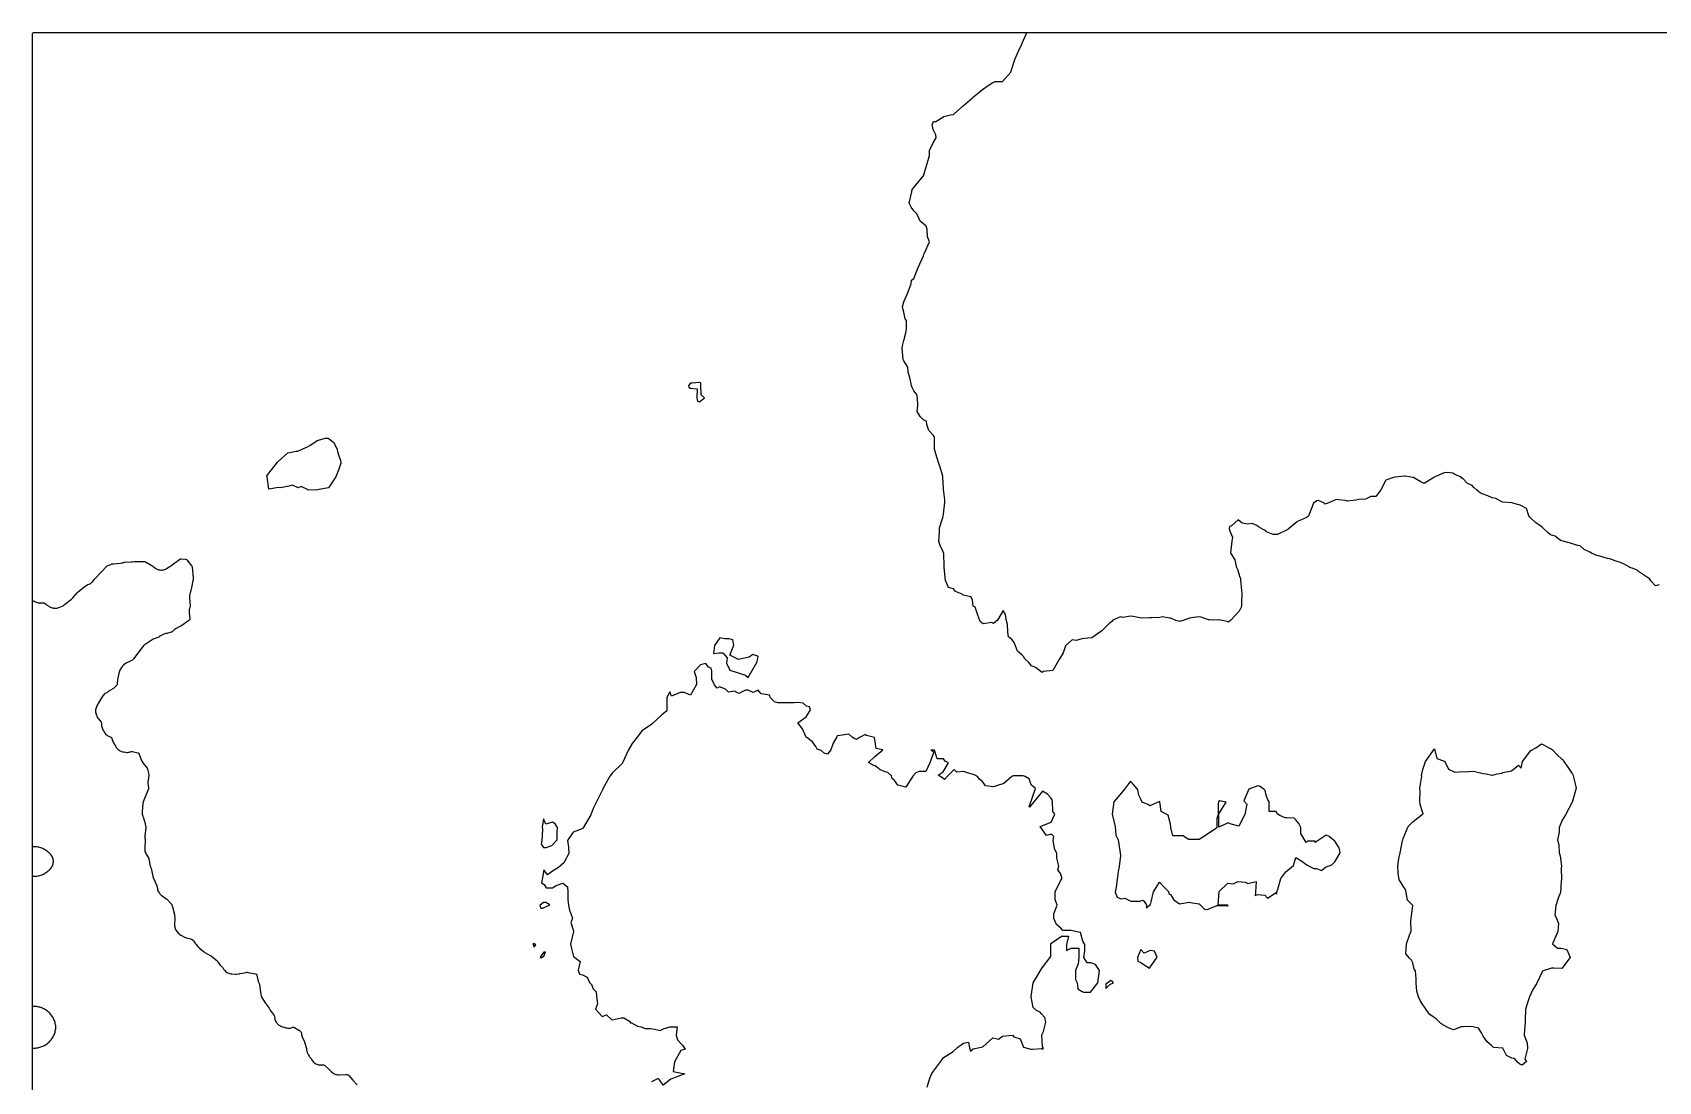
# Model space of a CAD drawing. Header units: millimetres. Extents: x 0 to 600, y 0 to 900.
# Drawn here: x 289 to 375.8, y 312.7 to 368.8 of the extents above; entities that cross this region are included whole.
import ezdxf

# ---------------------------------------------------------------- set-up
doc = ezdxf.new("R2010")
doc.units = ezdxf.units.MM
doc.layers.add('CORTE', color=1, linetype='Continuous')
doc.layers.add('GRABADO', color=5, linetype='Continuous')

msp = doc.modelspace()

# ---------------------------------------------------------------- linework, layer by layer
at = {"layer": 'CORTE'}
for points in [[(289, 312.307), (289, 312.797), (289, 313.337), (289, 313.925), (289, 314.534), (289, 314.83), (289, 315.148), (289, 315.614), (289, 315.913), (289, 316.357), (289, 316.869), (289, 317.383), (289, 317.803), (289, 318.087), (289, 318.219), (289, 340.902), (289, 341.388), (289, 341.999), (289, 342.377), (289, 342.859), (289, 343.317), (289, 343.607), (289, 344.034), (289, 344.424), (289, 344.891), (289, 345.406), (289, 368.685), (289.001, 368.691), (289.001, 368.694), (289.003, 368.702), (289.006, 368.711), (289.01, 368.719), (289.016, 368.728), (289.023, 368.736), (289.032, 368.744), (289.048, 368.752), (289.058, 368.755), (289.067, 368.757), (305.407, 368.757), (305.407, 368.757), (306.574, 368.757), (306.747, 368.757), (307.725, 368.757), (307.734, 368.757), (307.734, 368.757), (307.757, 368.757), (307.77, 368.757), (307.77, 368.757), (307.773, 368.757), (308.921, 368.757), (309.574, 368.757), (310.88, 368.757), (441.223, 368.757)], [(336.783, 312.434), (336.922, 312.904), (337.03, 313.154), (337.111, 313.279), (337.545, 313.855), (337.643, 314.009), (337.837, 314.117), (338.172, 314.343), (338.423, 314.565), (338.71, 314.782), (338.98, 314.83), (339.033, 314.525), (339.085, 314.351), (339.23, 314.475), (339.755, 314.576), (340.288, 315.059), (340.596, 314.994), (340.804, 315.161), (341.327, 315.199), (341.398, 315.115), (341.741, 315.008), (341.931, 314.569), (342.323, 314.461), (342.401, 314.455), (342.881, 314.494), (342.923, 314.456), (342.991, 314.517), (342.935, 314.593), (342.894, 315.217), (342.984, 315.402), (343.107, 315.9), (343.07, 316.15), (342.866, 316.361), (342.808, 316.442), (342.616, 316.527), (342.433, 316.687), (342.333, 317.256), (342.324, 317.269), (342.431, 318.006), (342.864, 318.719), (342.869, 318.724), (343.385, 319.409), (343.385, 320.103), (343.946, 320.493), (344.331, 320.493), (344.225, 320.055), (344.225, 319.733), (344.474, 319.862), (344.882, 319.862), (344.882, 319.364), (344.836, 319.015), (344.702, 318.661), (344.702, 318.176), (344.783, 318.001), (344.825, 317.679), (345.049, 317.534), (345.135, 317.501), (345.5, 317.501), (345.884, 318.01), (345.985, 318.658), (345.775, 318.99), (345.527, 319.065), (345.323, 319.065), (345.145, 319.352), (345.192, 319.709), (345.192, 320.045), (345.092, 320.231), (344.958, 320.695), (344.534, 320.772), (344.476, 320.798), (344.02, 320.798), (343.916, 320.929), (343.69, 321.116), (343.54, 321.436), (343.54, 321.69), (343.712, 322.148), (343.607, 322.447), (343.607, 322.859), (343.903, 323.456), (343.961, 323.559), (343.967, 323.626), (343.902, 323.841), (343.751, 324.032), (343.803, 324.232), (343.701, 324.659), (343.701, 324.908), (343.575, 325.17), (343.51, 325.62), (343.537, 325.82), (343.422, 325.941), (343.144, 325.87), (342.816, 326.35), (343.392, 326.577), (343.598, 327.003), (343.497, 327.15), (343.478, 327.691), (343.453, 327.774), (343.386, 327.89), (343.199, 328.074), (342.939, 328.247), (342.241, 327.389), (342.22, 327.401), (342.569, 328.375), (342.453, 328.476), (342.336, 328.578), (342.23, 328.898), (342.016, 329.023), (341.9, 329.057), (341.88, 329.056), (341.389, 329.056), (341.374, 329.054), (341.308, 329.028), (340.87, 328.644), (340.479, 328.522), (340.315, 328.473), (339.9, 328.532), (339.733, 328.75), (339.597, 328.861), (339.469, 329.031), (339.296, 329.104), (339.239, 329.127), (338.884, 329.24), (338.734, 329.284), (338.367, 329.248), (338.218, 329.391), (337.855, 329.041), (337.702, 328.869), (337.599, 328.96), (337.37, 329.087), (337.639, 329.264), (337.92, 329.755), (337.732, 329.845), (337.655, 329.961), (337.304, 329.961), (337.163, 330.426), (337.159, 330.428), (336.969, 330.42), (337.137, 330.348), (336.913, 329.758), (336.698, 329.294), (336.349, 329.294), (336.172, 329.225), (336.019, 329.048), (335.639, 328.447), (335.205, 328.556), (335.025, 328.803), (334.908, 328.914), (334.877, 329.052), (334.674, 329.231), (334.534, 329.278), (334.26, 329.376), (334.002, 329.6), (333.933, 329.614), (333.64, 329.771), (333.987, 330.083), (334.405, 330.442), (334.048, 330.526), (333.97, 331.114), (333.545, 331.205), (333.493, 331.268), (333.164, 331.111), (333.001, 331.005), (332.907, 331.036), (332.764, 331.116), (332.589, 331.291), (332.48, 331.272), (331.992, 331.194), (331.98, 331.206), (331.962, 331.146), (331.757, 330.803), (331.625, 330.445), (331.448, 330.21), (331.277, 330.276), (331.117, 330.415), (330.897, 330.489), (330.835, 330.617), (330.651, 330.867), (330.347, 331.108), (330.328, 331.108), (330.317, 331.131), (330.306, 331.14), (330.306, 331.156), (330.118, 331.575), (329.879, 331.885), (330.321, 332.215), (330.553, 332.575), (330.495, 332.736), (330.339, 332.777), (330.159, 332.941), (329.854, 332.968), (329.682, 332.953), (328.795, 332.953), (328.63, 333.011), (328.414, 333.217), (328.357, 333.367), (328.27, 333.391), (327.918, 333.445), (327.745, 333.628), (327.492, 333.513), (327.223, 333.639), (327.077, 333.639), (326.715, 333.451), (326.484, 333.583), (326.17, 333.525), (326, 333.686), (325.679, 333.806), (325.564, 333.738), (325.427, 333.915), (325.281, 334.213), (325.281, 334.642), (325.251, 334.815), (325.102, 334.861), (324.962, 335.054), (324.665, 334.988), (324.341, 334.63), (324.437, 334.314), (324.461, 333.937), (324.135, 333.37), (323.806, 333.505), (323.595, 333.505), (323.128, 333.312), (323.044, 333.536), (322.88, 333.24), (322.88, 332.528), (322.583, 332.304), (322.071, 331.826), (322.059, 331.814), (322.048, 331.808), (321.541, 331.467), (321.289, 331.131), (321.028, 330.785), (320.822, 330.447), (320.511, 329.758), (320.503, 329.743), (319.975, 329.211), (319.828, 329.049), (319.46, 328.358), (319.456, 328.353), (319.45, 328.343), (319.123, 327.67), (318.943, 327.319), (318.811, 326.977), (318.412, 326.274), (318.386, 326.25), (317.878, 326.049), (317.577, 325.601), (317.616, 325.245), (317.646, 324.909), (317.366, 324.407), (317.098, 324.17), (316.825, 324.009), (316.495, 323.765), (316.305, 324.044), (316.22, 323.521), (316.22, 323.521), (316.178, 323.346), (316.316, 323.254), (316.423, 323.075), (316.763, 323.075), (316.969, 323.199), (317.319, 323.333), (317.571, 323.136), (317.594, 322.845), (317.594, 322.433), (317.616, 322.159), (317.682, 321.879), (317.846, 321.45), (317.742, 321.225), (317.897, 320.771), (317.897, 320.74), (317.738, 320.063), (317.771, 319.906), (317.891, 319.412), (318.242, 319.143), (318.143, 318.677), (318.203, 318.461), (318.377, 318.425), (318.612, 318.305), (318.745, 318.023), (318.855, 317.907), (318.939, 317.676), (319.099, 317.524), (319.126, 317.294), (319.176, 316.879), (319.07, 316.605), (319.26, 316.383), (319.418, 316.209), (319.653, 316.3), (319.94, 316.031), (319.952, 316.034), (320.436, 316.13), (320.583, 316.13), (320.889, 315.951), (320.935, 315.873), (320.986, 315.873), (321.304, 315.688), (321.51, 315.656), (321.721, 315.564), (322.02, 315.564), (322.213, 315.521), (322.523, 315.452), (322.725, 315.563), (323.046, 315.659), (323.43, 315.659), (323.371, 315.207), (323.439, 314.961), (323.632, 314.741), (323.72, 314.668), (323.848, 314.466), (323.631, 314.394), (323.284, 313.788), (323.212, 313.272), (323.837, 313.14), (323.094, 312.849), (322.687, 312.541), (322.478, 312.828), (322.415, 312.887), (322.058, 312.709)]]:
    msp.add_lwpolyline(points, dxfattribs=at)
for points in [[(324.885, 349.24), (324.71, 349.412), (324.692, 349.925), (324.685, 350.042), (324.62, 350.057), (324.225, 350.021), (324.136, 350.038), (324.041, 349.908), (324.052, 349.813), (324.128, 349.769), (324.497, 349.719), (324.473, 349.242), (324.52, 349.065), (324.614, 349.025), (324.885, 349.24)], [(326.64, 334.585), (326.742, 334.545), (327.069, 334.439), (327.219, 334.311), (327.427, 334.686), (327.692, 335.148), (327.742, 335.363), (327.761, 335.428), (327.729, 335.45), (327.461, 335.537), (327.272, 335.398), (326.693, 335.263), (326.671, 335.287), (326.247, 335.503), (326.454, 336.044), (326.393, 336.325), (326.184, 336.38), (325.978, 336.38), (325.706, 336.433), (325.429, 336.01), (325.366, 335.6), (325.667, 335.635), (325.868, 335.635), (326.105, 335.367), (326.063, 335.079), (326.244, 334.707), (326.64, 334.585)], [(346.776, 326.489), (346.811, 326.326), (346.85, 325.897), (346.97, 325.643), (347.012, 325.408), (347.079, 324.935), (347.095, 324.811), (347.033, 324.219), (346.972, 323.942), (346.921, 323.527), (346.876, 323.119), (346.815, 322.849), (346.927, 322.58), (347.118, 322.482), (347.338, 322.517), (347.647, 322.362), (348.141, 322.362), (348.318, 322.416), (348.493, 322.171), (348.493, 321.992), (348.625, 322.128), (348.707, 322.189), (348.732, 322.337), (348.864, 322.871), (349.186, 323.383), (349.425, 323.122), (349.658, 322.878), (349.683, 322.762), (349.771, 322.728), (349.948, 322.429), (350.258, 322.224), (350.765, 322.312), (350.838, 322.3), (351.291, 322.22), (351.306, 322.216), (351.329, 322.21), (351.604, 321.914), (351.792, 321.94), (352.246, 322.124), (352.792, 322.124), (352.836, 322.114), (352.85, 322.126), (352.842, 322.13), (352.82, 322.158), (352.318, 322.158), (352.376, 322.875), (352.829, 323.324), (353.125, 323.293), (353.364, 323.413), (353.754, 323.387), (353.911, 323.311), (354.343, 323.417), (354.313, 322.836), (354.295, 322.667), (354.414, 322.714), (354.809, 322.684), (354.959, 322.527), (355.424, 322.832), (355.44, 322.739), (355.449, 322.858), (355.501, 323), (355.663, 323.57), (355.939, 323.937), (356.345, 324.274), (356.473, 324.701), (356.739, 324.533), (357.058, 324.3), (357.064, 324.299), (357.074, 324.293), (357.433, 324.11), (357.577, 324.11), (357.837, 324.004), (358.048, 324.174), (358.389, 324.296), (358.548, 324.457), (358.838, 324.939), (358.778, 325.217), (358.553, 325.57), (358.251, 325.826), (358.095, 325.885), (357.506, 325.494), (357.496, 325.563), (357.084, 325.563), (357.025, 325.505), (356.729, 325.981), (356.729, 326.297), (356.627, 326.504), (356.461, 326.701), (356.372, 326.789), (355.99, 326.823), (355.896, 326.823), (355.603, 326.943), (355.467, 327.036), (355.42, 327.157), (355.041, 327.157), (355.041, 327.68), (354.968, 327.783), (354.876, 328.022), (354.82, 328.282), (354.764, 328.34), (354.522, 328.498), (354.429, 328.523), (353.956, 328.34), (353.686, 327.718), (353.843, 327.542), (353.751, 326.984), (353.417, 326.361), (353.007, 326.477), (352.857, 326.545), (352.346, 326.313), (352.346, 327.031), (352.738, 327.652), (352.392, 327.715), (352.371, 327.715), (352.34, 327.672), (352.322, 327.581), (352.322, 326.996), (352.241, 326.772), (352.241, 326.274), (351.853, 326.016), (351.498, 325.78), (351.311, 325.66), (350.742, 325.66), (350.455, 325.857), (349.896, 325.857), (349.793, 326.302), (349.774, 326.471), (349.657, 326.961), (349.275, 327.156), (349.212, 327.671), (349.195, 327.69), (349.059, 327.635), (348.666, 327.459), (348.561, 327.533), (348.266, 327.644), (348.186, 327.805), (348.08, 328.02), (348.027, 328.303), (348, 328.356), (347.774, 328.615), (347.634, 328.771), (347.319, 328.353), (347.164, 328.147), (346.744, 327.671), (346.657, 327.013), (346.776, 326.489)], [(316.209, 326.315), (316.235, 326.185), (316.204, 325.611), (316.165, 325.406), (316.297, 325.236), (316.426, 325.236), (316.741, 325.339), (317.011, 325.648), (317.011, 326.026), (317.036, 326.295), (316.904, 326.492), (316.77, 326.582), (316.411, 326.481), (316.29, 326.759), (316.209, 326.315)], [(316.246, 321.999), (316.633, 322.16), (316.408, 322.295), (316.289, 322.295), (316.094, 322.125), (316.144, 321.999), (316.246, 321.999)], [(315.882, 320.039), (315.785, 320.091), (315.758, 320.097), (315.715, 320.059), (315.749, 320.024), (315.777, 319.899), (315.882, 320.039)], [(316.219, 319.369), (316.303, 319.421), (316.4, 319.634), (316.298, 319.634), (316.106, 319.38), (316.164, 319.33), (316.219, 319.369)], [(349.053, 319.377), (348.921, 319.695), (348.685, 319.721), (348.368, 319.593), (348.18, 319.786), (348.017, 319.358), (348.031, 319.163), (348.188, 319.089), (348.37, 318.972), (348.654, 318.777), (349.053, 319.377)], [(346.539, 317.906), (346.724, 318.005), (346.663, 318.089), (346.591, 318.119), (346.316, 317.939), (346.316, 317.698), (346.539, 317.906)]]:
    msp.add_lwpolyline(points, close=True, dxfattribs=at)
at = {"layer": 'GRABADO'}
for points in [[(375.875, 339.254), (375.668, 339.206), (375.43, 339.466), (375.369, 339.569), (375.297, 339.608), (375.034, 339.797), (374.765, 339.97), (374.697, 340.046), (374.485, 340.135), (374.308, 340.191), (374.259, 340.213), (373.929, 340.395), (373.744, 340.476), (373.525, 340.534), (373.227, 340.642), (373.106, 340.664), (372.7, 340.786), (372.676, 340.795), (372.542, 340.828), (372.254, 340.946), (372.166, 340.995), (371.867, 341.143), (371.644, 341.334), (371.535, 341.355), (371.112, 341.479), (371.094, 341.5), (370.99, 341.521), (370.672, 341.603), (370.595, 341.629), (370.322, 341.857), (370.072, 341.93), (369.93, 342.06), (369.722, 342.235), (369.623, 342.345), (369.546, 342.395), (369.275, 342.571), (369.009, 342.818), (368.958, 342.88), (368.913, 342.951), (368.781, 343.332), (368.509, 343.479), (368.44, 343.507), (368.117, 343.606), (368.017, 343.631), (368.005, 343.634), (367.523, 343.666), (367.462, 343.695), (367.144, 343.87), (366.948, 343.914), (366.728, 344.016), (366.426, 344.124), (366.303, 344.164), (366.139, 344.317), (365.981, 344.459), (365.883, 344.558), (365.637, 344.679), (365.373, 344.947), (365.33, 344.947), (365.289, 345.006), (364.954, 345.146), (364.853, 345.217), (364.559, 345.257), (364.379, 345.232), (363.884, 345.018), (363.867, 345.009), (363.837, 344.999), (363.317, 344.665), (363.104, 344.773), (362.756, 344.987), (362.722, 344.993), (362.324, 345.069), (362.276, 345.063), (361.764, 345.007), (361.754, 345.006), (361.676, 344.994), (361.274, 344.851), (360.999, 344.333), (360.737, 343.97), (360.469, 343.97), (360.194, 343.841), (359.833, 343.825), (359.668, 343.775), (359.218, 343.729), (359.115, 343.761), (358.745, 343.797), (358.618, 343.815), (358.142, 343.611), (358.119, 343.598), (358.039, 343.562), (358.006, 343.619), (357.677, 343.763), (357.592, 343.745), (357.416, 343.628), (357.191, 343.065), (357.151, 342.936), (357.081, 342.889), (357.028, 342.854), (356.556, 342.634), (356.056, 342.231), (356.036, 342.215), (356.012, 342.201), (355.488, 341.954), (355.263, 341.954), (354.902, 342.082), (354.845, 342.158), (354.719, 342.222), (354.478, 342.352), (354.386, 342.428), (354.134, 342.532), (353.901, 342.499), (353.601, 342.555), (353.383, 342.729), (353.032, 342.405), (352.922, 342.383), (352.905, 342.283), (352.905, 342.263), (352.928, 342.172), (353.088, 341.806), (353.042, 341.583), (352.981, 340.969), (352.991, 340.929), (353.202, 340.599), (353.278, 340.232), (353.352, 340.104), (353.451, 339.715), (353.505, 339.601), (353.514, 339.518), (353.559, 338.963), (353.579, 338.821), (353.565, 338.268), (353.565, 338.104), (353.442, 337.853), (352.999, 337.371), (352.862, 337.27), (352.796, 337.309), (352.531, 337.353), (352.363, 337.383), (352.343, 337.378), (351.847, 337.393), (351.804, 337.386), (351.406, 337.534), (351.288, 337.55), (350.893, 337.504), (350.788, 337.476), (350.452, 337.355), (350.245, 337.304), (350.195, 337.313), (350.05, 337.357), (349.791, 337.47), (349.711, 337.474), (349.342, 337.543), (349.206, 337.517), (348.783, 337.495), (348.675, 337.498), (348.239, 337.474), (348.138, 337.494), (347.771, 337.559), (347.629, 337.585), (347.224, 337.513), (347.111, 337.546), (346.692, 337.364), (346.633, 337.306), (346.506, 337.202), (346.11, 336.81), (345.926, 336.672), (345.564, 336.425), (345.356, 336.406), (345.03, 336.368), (344.733, 336.277), (344.515, 336.327), (344.171, 335.996), (344.037, 335.628), (343.849, 335.306), (343.493, 334.692), (342.993, 334.628), (342.927, 334.572), (342.559, 334.844), (342.355, 334.934), (342.209, 335.107), (341.994, 335.298), (341.928, 335.44), (341.83, 335.513), (341.607, 335.72), (341.499, 336.009), (341.423, 336.175), (341.301, 336.334), (341.126, 336.477), (341.077, 336.724), (341.066, 337.132), (340.995, 337.414), (340.966, 337.677), (340.834, 337.889), (340.534, 337.378), (340.321, 337.198), (340.22, 337.246), (339.766, 337.176), (339.646, 337.27), (339.581, 337.396), (339.446, 337.737), (339.336, 338.068), (339.23, 338.119), (339.191, 338.453), (339.111, 338.615), (338.705, 338.702), (338.658, 338.747), (338.653, 338.759), (338.29, 338.908), (338.176, 339.039), (337.913, 339.118), (337.761, 339.49), (337.735, 339.652), (337.683, 340.204), (337.688, 340.296), (337.669, 340.893), (337.664, 340.933), (337.627, 341.017), (337.476, 341.368), (337.396, 341.585), (337.445, 342.058), (337.433, 342.3), (337.623, 342.85), (337.651, 342.993), (337.653, 343.033), (337.725, 343.68), (337.716, 343.798), (337.65, 344.362), (337.645, 344.396), (337.621, 345.007), (337.617, 345.059), (337.475, 345.539), (337.399, 345.737), (337.309, 346.017), (337.193, 346.44), (337.175, 346.552), (337.175, 346.552), (337.175, 347.132), (337.154, 347.172), (337.114, 347.228), (336.87, 347.493), (336.762, 347.828), (336.735, 347.997), (336.607, 348.054), (336.406, 348.247), (336.24, 348.523), (336.279, 348.844), (336.258, 349.227), (336.229, 349.432), (336.065, 349.619), (335.976, 349.793), (335.941, 349.91), (335.846, 350.328), (335.771, 350.611), (335.75, 350.89), (335.539, 351.225), (335.522, 351.259), (335.5, 351.293), (335.443, 351.903), (335.468, 352.028), (335.531, 352.305), (335.635, 352.725), (335.68, 352.916), (335.68, 353.377), (335.611, 353.471), (335.532, 353.829), (335.48, 354.011), (335.465, 354.099), (335.533, 354.381), (335.726, 354.82), (335.93, 355.338), (335.947, 355.523), (336.065, 355.623), (336.303, 356.209), (336.581, 356.836), (336.606, 356.902), (336.638, 356.979), (336.9, 357.57), (336.791, 357.839), (336.779, 358.251), (336.73, 358.412), (336.603, 358.516), (336.41, 358.673), (336.294, 358.925), (336.203, 359.097), (336.071, 359.242), (335.92, 359.423), (335.819, 359.645), (335.964, 360.24), (335.968, 360.381), (336.073, 360.477), (336.573, 361.078), (336.578, 361.094), (336.776, 361.758), (336.905, 362.186), (336.91, 362.448), (337.106, 362.867), (337.264, 363.14), (337.241, 363.29), (337.102, 363.582), (337.054, 363.747), (337.048, 363.833), (337.124, 364.007), (337.236, 364.007), (337.667, 364.269), (338.028, 364.353), (338.185, 364.375), (338.392, 364.569), (338.692, 364.845), (339.197, 365.267), (339.215, 365.281), (339.255, 365.318), (339.741, 365.712), (340.09, 365.964), (340.277, 366.096), (340.418, 366.136), (340.799, 366.136), (341.247, 366.635), (341.284, 366.761), (341.463, 367.319), (341.704, 367.878), (341.775, 368.018), (341.809, 368.104), (342.092, 368.757), (419.267, 368.757)], [(289, 309.045), (289, 314.517), (289.104, 314.517), (289.161, 314.52), (289.218, 314.526), (289.275, 314.534), (289.332, 314.545), (289.387, 314.559), (289.442, 314.576), (289.497, 314.595), (289.55, 314.617), (289.602, 314.642), (289.652, 314.669), (289.702, 314.698), (289.749, 314.73), (289.796, 314.765), (289.84, 314.801), (289.883, 314.84), (289.923, 314.88), (289.962, 314.923), (289.998, 314.967), (290.033, 315.014), (290.064, 315.061), (290.094, 315.111), (290.121, 315.161), (290.146, 315.213), (290.168, 315.266), (290.187, 315.321), (290.204, 315.376), (290.218, 315.431), (290.229, 315.488), (290.237, 315.545), (290.243, 315.6), (290.243, 315.655), (290.237, 315.711), (290.229, 315.768), (290.218, 315.824), (290.204, 315.88), (290.187, 315.935), (290.168, 315.989), (290.146, 316.042), (290.121, 316.094), (290.094, 316.145), (290.064, 316.194), (290.033, 316.242), (289.998, 316.288), (289.962, 316.332), (289.923, 316.375), (289.883, 316.415), (289.84, 316.454), (289.796, 316.491), (289.749, 316.525), (289.702, 316.557), (289.652, 316.586), (289.602, 316.613), (289.55, 316.638), (289.497, 316.66), (289.442, 316.679), (289.387, 316.696), (289.332, 316.71), (289.275, 316.721), (289.218, 316.73), (289.161, 316.735), (289.104, 316.738), (289, 316.738), (289, 323.693), (289.104, 323.693), (289.161, 323.696), (289.218, 323.702), (289.275, 323.71), (289.332, 323.722), (289.387, 323.736), (289.442, 323.752), (289.497, 323.772), (289.55, 323.794), (289.602, 323.818), (289.652, 323.845), (289.702, 323.875), (289.749, 323.907), (289.796, 323.941), (289.84, 323.977), (289.883, 324.016), (289.923, 324.057), (289.962, 324.099), (289.998, 324.144), (290.007, 324.155), (290.037, 324.201), (290.063, 324.249), (290.083, 324.298), (290.099, 324.35), (290.11, 324.403), (290.115, 324.456), (290.115, 324.51), (290.11, 324.563), (290.099, 324.616), (290.083, 324.668), (290.063, 324.717), (290.037, 324.765), (290.007, 324.811), (289.998, 324.822), (289.962, 324.867), (289.923, 324.909), (289.883, 324.95), (289.84, 324.989), (289.796, 325.025), (289.749, 325.059), (289.702, 325.091), (289.652, 325.121), (289.602, 325.148), (289.55, 325.172), (289.497, 325.194), (289.442, 325.214), (289.387, 325.23), (289.332, 325.244), (289.275, 325.256), (289.218, 325.264), (289.161, 325.27), (289.104, 325.273), (289, 325.273), (289, 335.851), (289, 336.426), (289, 337.148), (289, 337.594), (289, 338.164), (289, 338.296), (289.007, 338.428), (289.12, 338.37), (289.151, 338.352), (289.198, 338.33), (289.247, 338.313), (289.298, 338.301), (289.35, 338.294), (289.404, 338.291), (289.584, 338.291), (289.624, 338.289), (289.656, 338.265), (289.668, 338.255), (289.707, 338.226), (289.757, 338.191), (289.777, 338.177), (289.903, 338.098), (289.949, 338.072), (289.996, 338.05), (290.045, 338.034), (290.095, 338.022), (290.146, 338.014), (290.197, 338.012), (290.248, 338.014), (290.299, 338.021), (290.349, 338.033), (290.4, 338.05), (290.486, 338.084), (290.486, 338.084), (290.589, 338.124), (290.633, 338.146), (290.674, 338.171), (290.715, 338.201), (291.075, 338.493), (291.112, 338.525), (291.147, 338.561), (291.398, 338.851), (291.434, 338.886), (291.627, 339.052), (291.663, 339.079), (291.923, 339.251), (291.938, 339.26), (291.954, 339.268), (292.022, 339.298), (292.068, 339.32), (292.11, 339.346), (292.149, 339.375), (292.186, 339.408), (292.22, 339.444), (292.251, 339.485), (292.289, 339.538), (292.32, 339.576), (292.679, 339.957), (292.681, 339.959), (292.949, 340.246), (292.972, 340.267), (293, 340.28), (293.215, 340.368), (293.241, 340.377), (293.269, 340.38), (293.316, 340.382), (293.342, 340.384), (293.707, 340.419), (293.765, 340.427), (293.821, 340.442), (293.889, 340.463), (293.91, 340.468), (293.933, 340.47), (294.269, 340.48), (294.325, 340.484), (294.448, 340.5), (294.481, 340.503), (294.805, 340.513), (294.851, 340.512), (294.982, 340.499), (295.012, 340.494), (295.039, 340.48), (295.334, 340.31), (295.361, 340.295), (295.402, 340.274), (295.415, 340.266), (295.43, 340.254), (295.517, 340.18), (295.56, 340.147), (295.604, 340.12), (295.65, 340.096), (295.699, 340.077), (295.749, 340.063), (295.8, 340.054), (295.852, 340.049), (295.904, 340.05), (295.956, 340.055), (296.007, 340.065), (296.056, 340.08), (296.105, 340.1), (296.152, 340.125), (296.301, 340.213), (296.342, 340.239), (296.38, 340.268), (296.387, 340.274), (296.861, 340.633), (296.896, 340.656), (296.939, 340.654), (297.172, 340.626), (297.215, 340.619), (297.243, 340.587), (297.498, 340.274), (297.519, 340.246), (297.524, 340.212), (297.583, 339.624), (297.584, 339.603), (297.582, 339.581), (297.576, 339.516), (297.57, 339.482), (297.515, 339.213), (297.511, 339.196), (297.413, 338.817), (297.405, 338.782), (297.39, 338.706), (297.382, 338.651), (297.38, 338.598), (297.383, 338.542), (297.423, 338.144), (297.424, 338.113), (297.416, 338.083), (297.39, 338.007), (297.373, 337.948), (297.362, 337.889), (297.359, 337.83), (297.362, 337.768), (297.394, 337.448), (297.397, 337.393), (297.354, 337.359), (296.97, 337.079), (296.956, 337.069), (296.941, 337.061), (296.671, 336.926), (296.627, 336.901), (296.587, 336.874), (296.548, 336.842), (296.454, 336.757), (296.43, 336.738), (296.401, 336.729), (296.168, 336.667), (296.125, 336.653), (295.979, 336.602), (295.931, 336.583), (295.886, 336.56), (295.843, 336.532), (295.786, 336.492), (295.765, 336.48), (295.744, 336.469), (295.447, 336.349), (295.387, 336.32), (295.331, 336.285), (294.971, 336.028), (294.926, 335.992), (294.886, 335.953), (294.849, 335.909), (294.389, 335.298), (294.371, 335.274), (294.351, 335.25), (294.324, 335.235), (294.294, 335.22), (293.995, 335.075), (293.944, 335.047), (293.897, 335.014), (293.854, 334.977), (293.815, 334.936), (293.78, 334.891), (293.75, 334.841), (293.671, 334.694), (293.647, 334.645), (293.629, 334.596), (293.615, 334.543), (293.557, 334.269), (293.547, 334.196), (293.527, 333.961), (293.522, 333.92), (293.493, 333.89), (293.317, 333.729), (293.303, 333.717), (293.287, 333.706), (293.047, 333.555), (293.035, 333.548), (292.915, 333.479), (292.866, 333.448), (292.823, 333.413), (292.782, 333.373), (292.747, 333.33), (292.714, 333.282), (292.683, 333.23), (292.675, 333.215), (292.438, 332.791), (292.413, 332.74), (292.394, 332.689), (292.379, 332.637), (292.371, 332.583), (292.367, 332.529), (292.369, 332.475), (292.377, 332.421), (292.389, 332.368), (292.408, 332.315), (292.437, 332.243), (292.461, 332.191), (292.489, 332.144), (292.523, 332.098), (292.661, 331.929), (292.688, 331.892), (292.684, 331.851), (292.682, 331.792), (292.686, 331.736), (292.696, 331.68), (292.711, 331.625), (292.733, 331.572), (292.76, 331.52), (292.792, 331.467), (292.811, 331.429), (292.816, 331.42), (292.842, 331.374), (292.872, 331.331), (292.906, 331.292), (292.944, 331.255), (292.986, 331.223), (293.03, 331.194), (293.078, 331.17), (293.18, 331.123), (293.221, 331.102), (293.237, 331.06), (293.297, 330.884), (293.318, 330.831), (293.344, 330.782), (293.375, 330.734), (293.416, 330.677), (293.428, 330.66), (293.438, 330.641), (293.448, 330.619), (293.474, 330.574), (293.505, 330.532), (293.54, 330.493), (293.578, 330.457), (293.619, 330.425), (293.663, 330.398), (293.71, 330.374), (293.759, 330.355), (293.809, 330.341), (293.862, 330.331), (293.973, 330.316), (294.025, 330.312), (294.075, 330.312), (294.124, 330.317), (294.173, 330.326), (294.223, 330.34), (294.267, 330.355), (294.3, 330.364), (294.334, 330.357), (294.625, 330.284), (294.675, 330.269), (294.695, 330.221), (294.806, 329.913), (294.829, 329.858), (294.857, 329.808), (294.891, 329.759), (295.118, 329.467), (295.134, 329.444), (295.142, 329.416), (295.207, 329.122), (295.212, 329.095), (295.209, 329.068), (295.168, 328.817), (295.161, 328.76), (295.161, 328.704), (295.166, 328.647), (295.198, 328.421), (295.202, 328.388), (295.19, 328.358), (294.942, 327.767), (294.922, 327.713), (294.908, 327.658), (294.9, 327.6), (294.859, 327.14), (294.857, 327.077), (294.861, 327.017), (294.872, 326.958), (294.891, 326.898), (294.902, 326.866), (295.011, 326.508), (295.02, 326.468), (295.043, 326.339), (295.046, 326.318), (295.045, 326.296), (295.004, 325.828), (295.002, 325.776), (295.004, 325.726), (295.012, 325.675), (295.017, 325.645), (295.02, 325.624), (295.02, 325.603), (294.992, 325.197), (294.991, 325.139), (294.995, 325.083), (295.006, 325.027), (295.022, 324.973), (295.044, 324.921), (295.072, 324.87), (295.186, 324.683), (295.199, 324.66), (295.205, 324.635), (295.268, 324.296), (295.278, 324.251), (295.292, 324.207), (295.316, 324.143), (295.328, 324.101), (295.419, 323.7), (295.424, 323.681), (295.424, 323.681), (295.442, 323.625), (295.465, 323.572), (295.474, 323.554), (295.636, 323.181), (295.643, 323.163), (295.649, 323.143), (295.683, 322.992), (295.698, 322.938), (295.718, 322.886), (295.743, 322.837), (295.773, 322.791), (295.808, 322.748), (295.846, 322.709), (295.89, 322.673), (295.907, 322.66), (295.924, 322.647), (296.123, 322.508), (296.14, 322.496), (296.155, 322.481), (296.414, 322.209), (296.431, 322.189), (296.441, 322.171), (296.449, 322.151), (296.456, 322.127), (296.465, 322.087), (296.47, 322.062), (296.579, 321.645), (296.588, 321.599), (296.604, 321.474), (296.605, 321.455), (296.605, 321.437), (296.589, 321.117), (296.589, 321.059), (296.594, 321.004), (296.605, 320.949), (296.622, 320.896), (296.644, 320.845), (296.672, 320.796), (296.704, 320.75), (296.741, 320.707), (296.785, 320.661), (296.823, 320.625), (296.865, 320.592), (296.921, 320.552), (296.957, 320.528), (296.994, 320.508), (297.11, 320.449), (297.163, 320.425), (297.217, 320.407), (297.445, 320.345), (297.467, 320.338), (297.488, 320.328), (297.574, 320.283), (297.604, 320.265), (297.622, 320.236), (297.674, 320.146), (297.698, 320.107), (297.725, 320.07), (297.826, 319.946), (297.86, 319.907), (297.897, 319.872), (298.003, 319.781), (298.019, 319.768), (298.131, 319.678), (298.169, 319.65), (298.209, 319.626), (298.52, 319.452), (298.536, 319.442), (298.551, 319.431), (298.553, 319.43), (298.56, 319.424), (298.853, 319.175), (298.869, 319.16), (298.882, 319.143), (298.982, 318.998), (299.014, 318.955), (299.048, 318.917), (299.086, 318.883), (299.129, 318.851), (299.15, 318.837), (299.167, 318.803), (299.177, 318.782), (299.203, 318.736), (299.233, 318.693), (299.267, 318.653), (299.306, 318.616), (299.347, 318.583), (299.392, 318.554), (299.439, 318.53), (299.488, 318.51), (299.539, 318.495), (299.591, 318.486), (299.645, 318.481), (299.818, 318.474), (299.872, 318.474), (299.997, 318.48), (300.044, 318.485), (300.089, 318.493), (300.411, 318.563), (300.438, 318.568), (300.466, 318.564), (300.59, 318.542), (300.9, 318.485), (300.959, 318.472), (300.976, 318.414), (301.059, 318.072), (301.078, 318.008), (301.097, 317.967), (301.114, 317.926), (301.119, 317.899), (301.173, 317.502), (301.175, 317.485), (301.186, 317.415), (301.197, 317.366), (301.211, 317.319), (301.23, 317.273), (301.253, 317.228), (301.395, 316.982), (301.425, 316.935), (301.63, 316.646), (301.65, 316.614), (301.653, 316.61), (301.67, 316.581), (301.676, 316.571), (301.694, 316.545), (301.902, 316.251), (301.919, 316.225), (301.925, 316.195), (301.936, 316.117), (301.947, 316.061), (301.963, 316.009), (301.983, 315.958), (302.009, 315.91), (302.04, 315.865), (302.074, 315.822), (302.113, 315.784), (302.156, 315.749), (302.201, 315.719), (302.25, 315.694), (302.3, 315.674), (302.355, 315.658), (302.417, 315.643), (302.465, 315.628), (302.478, 315.623), (302.533, 315.605), (302.587, 315.592), (302.642, 315.586), (302.698, 315.585), (302.753, 315.589), (302.808, 315.6), (302.863, 315.616), (302.902, 315.629), (302.949, 315.643), (302.991, 315.62), (303.221, 315.477), (303.235, 315.467), (303.249, 315.456), (303.323, 315.391), (303.341, 315.374), (303.355, 315.375), (303.363, 315.272), (303.372, 315.221), (303.386, 315.171), (303.406, 315.12), (303.507, 314.891), (303.522, 314.85), (303.613, 314.546), (303.623, 314.502), (303.638, 314.414), (303.653, 314.347), (303.676, 314.282), (303.718, 314.183), (303.742, 314.135), (303.768, 314.091), (303.799, 314.049), (303.834, 314.011), (303.844, 314.002), (303.867, 313.978), (303.879, 313.953), (303.904, 313.901), (303.932, 313.855), (303.964, 313.813), (304, 313.773), (304.04, 313.738), (304.083, 313.706), (304.129, 313.679), (304.177, 313.656), (304.228, 313.638), (304.28, 313.626), (304.332, 313.618), (304.387, 313.615), (304.541, 313.615), (304.582, 313.613), (304.614, 313.587), (304.8, 313.418), (304.823, 313.395), (304.879, 313.333), (304.909, 313.303), (304.941, 313.275), (305.016, 313.214), (305.064, 313.18), (305.114, 313.151), (305.166, 313.128), (305.22, 313.11), (305.277, 313.098), (305.334, 313.092), (305.393, 313.092), (305.724, 313.109), (305.745, 313.109), (305.766, 313.107), (305.803, 313.101), (305.841, 313.094), (305.869, 313.066), (306.108, 312.806), (306.11, 312.805), (306.341, 312.555)]]:
    msp.add_lwpolyline(points, dxfattribs=at)
for points in [[(303.812, 346.702), (304.204, 346.965), (304.646, 347.09), (304.784, 347.095), (305.084, 346.857), (305.274, 346.478), (305.287, 346.38), (305.353, 346.148), (305.452, 345.909), (305.467, 345.752), (305.352, 345.429), (305.193, 345.032), (304.804, 344.445), (304.288, 344.348), (304.245, 344.339), (303.714, 344.323), (303.678, 344.344), (303.35, 344.504), (303.19, 344.431), (302.876, 344.58), (302.685, 344.533), (302.251, 344.437), (302.142, 344.465), (301.623, 344.369), (301.548, 344.886), (301.523, 345.027), (301.522, 345.085), (301.559, 345.155), (302.081, 345.809), (302.099, 345.831), (302.113, 345.837), (302.633, 346.301), (303.082, 346.395), (303.174, 346.389), (303.432, 346.524), (303.681, 346.634), (303.812, 346.702)], [(362.091, 323.346), (361.989, 323.51), (361.936, 323.882), (361.911, 324.233), (361.968, 324.639), (362.033, 324.941), (362.169, 325.601), (362.174, 325.637), (362.197, 325.706), (362.467, 326.358), (362.741, 326.615), (363.222, 327.007), (363.268, 327.032), (363.274, 327.038), (363.244, 327.081), (363.114, 327.523), (363.094, 327.7), (363.103, 328.217), (363.092, 328.402), (363.201, 329.037), (363.179, 329.083), (363.24, 329.399), (363.398, 329.822), (363.867, 330.493), (364.003, 329.983), (364.361, 329.852), (364.367, 329.846), (364.4, 329.852), (364.62, 329.422), (364.921, 329.273), (364.959, 329.245), (365.405, 329.291), (365.492, 329.28), (365.928, 329.3), (366.034, 329.294), (366.462, 329.189), (366.474, 329.188), (366.622, 329.166), (366.941, 329.097), (366.973, 329.087), (367.218, 329.166), (367.473, 329.209), (367.524, 329.233), (367.985, 329.318), (368.356, 329.636), (368.497, 329.459), (368.563, 329.818), (369.015, 330.408), (369.286, 330.545), (369.578, 330.768), (369.732, 330.694), (369.973, 330.548), (370.099, 330.493), (370.155, 330.464), (370.422, 330.186), (370.678, 329.95), (370.741, 329.909), (370.786, 329.827), (370.991, 329.529), (371.212, 329.193), (371.236, 329.172), (371.267, 329.122), (371.391, 328.629), (371.429, 328.394), (371.239, 327.703), (371.237, 327.685), (371.223, 327.651), (370.873, 326.972), (370.698, 326.695), (370.521, 326.298), (370.521, 326.061), (370.445, 325.622), (370.507, 325.366), (370.537, 324.939), (370.584, 324.778), (370.65, 324.23), (370.634, 324.13), (370.66, 323.528), (370.633, 323.427), (370.598, 322.826), (370.481, 322.521), (370.355, 322.132), (370.303, 321.622), (370.373, 321.483), (370.491, 321.175), (370.458, 320.74), (370.181, 320.081), (370.443, 319.849), (370.641, 319.849), (370.947, 319.778), (371.113, 319.357), (370.668, 318.767), (370.249, 318.788), (370.122, 318.788), (369.626, 318.623), (369.614, 318.59), (369.325, 317.943), (369.129, 317.654), (368.949, 317.258), (368.809, 316.829), (368.727, 316.578), (368.715, 316.026), (368.712, 315.892), (368.663, 315.258), (368.658, 315.213), (368.826, 314.804), (368.842, 314.5), (368.699, 313.93), (368.787, 313.797), (368.552, 313.606), (368.435, 313.66), (368.311, 313.758), (368.142, 313.956), (367.995, 313.972), (367.716, 314.126), (367.54, 314.471), (367.516, 314.512), (367.495, 314.51), (367.016, 314.54), (366.919, 314.652), (366.69, 314.851), (366.478, 315.16), (366.434, 315.23), (366.385, 315.324), (366.216, 315.581), (365.91, 315.658), (365.815, 315.677), (365.401, 315.644), (365.294, 315.661), (364.883, 315.497), (364.66, 315.575), (364.319, 315.767), (364.284, 315.791), (364.214, 315.837), (363.966, 316.071), (363.793, 316.183), (363.616, 316.315), (363.436, 316.548), (363.351, 316.683), (363.251, 316.831), (363.1, 317.054), (363.01, 317.261), (362.934, 317.562), (362.897, 317.977), (362.897, 318.217), (362.853, 318.648), (362.79, 318.737), (362.719, 319.065), (362.643, 319.211), (362.538, 319.319), (362.345, 319.549), (362.384, 320.078), (362.541, 320.545), (362.619, 320.769), (362.6, 321.303), (362.619, 321.462), (362.716, 322.111), (362.717, 322.124), (362.434, 322.426), (362.361, 322.826), (362.324, 322.98), (362.204, 323.171), (362.091, 323.346)]]:
    msp.add_lwpolyline(points, close=True, dxfattribs=at)

doc.saveas('drawing.dxf')
